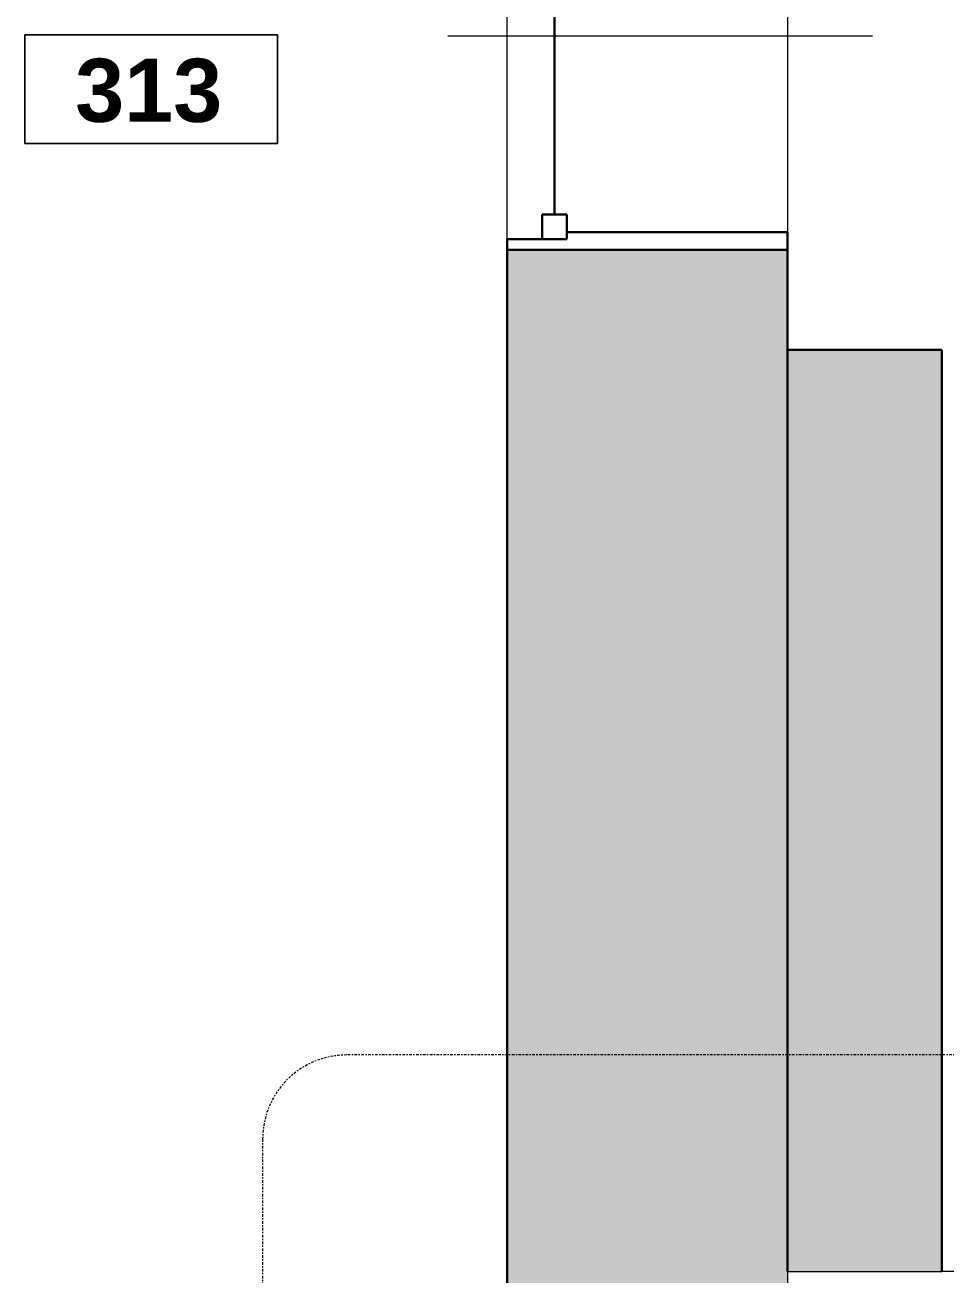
# Model space of a CAD drawing. Header units: inches. Extents: x -1176 to 1474, y -2632 to 978.
# Drawn here: x -1069.5 to -1003.8, y 142.9 to 232 of the extents above; entities that cross this region are included whole.
import ezdxf

# ---------------------------------------------------------------- set-up
doc = ezdxf.new("R2010")
doc.units = ezdxf.units.IN
doc.header["$MEASUREMENT"] = 0
doc.linetypes.add('Dash Dot 3_16_', pattern=[0.3125, 0.1875, -0.0625, 0, -0.0625])
for name, color, linetype, lineweight in [('A-ANNO-SYMB', 150, 'Continuous', 9), ('A-AREA-IDEN', 2, 'Continuous', 9), ('A-GLAZ', 151, 'Continuous', 18), ('A-WALL', 113, 'Continuous', 18), ('A-WALL-PATT', 111, 'Continuous', 18), ('I-WALL', 2, 'Continuous', 18)]:
    doc.layers.add(name, color=color, linetype=linetype, lineweight=lineweight)
doc.styles.add('Swis721 Lt BT_B', font='', dxfattribs={"height": 4.5})
doc.styles.get('Swis721 Lt BT_B').set_extended_font_data('Swis721 Lt BT', bold=True)

# ---------------------------------------------------------------- blocks, each defined once
blk = doc.blocks.new('Double Hung - side window 4_ X 4_6_-6972803-3rd Floor Construction')
at = {"layer": 'A-GLAZ', "color": 8, "lineweight": 30}
for p, q in [((-18.75, 10), (-18, 10)), ((-18, 5.75), (-18, 10)), ((18, 5.75), (18, 10)), ((18.75, 10), (18, 10)), ((-18, 7.5), (-18, 5.75)), ((-18, 7.5), (-16.25, 7.5)), ((-16.25, 7.5), (-16.25, 5.75)), ((16.25, 7.5), (16.25, 5.75)), ((18, 7.5), (16.25, 7.5)), ((18, 7.5), (18, 5.75)), ((-16.25, 6.625), (16.25, 6.625)), ((-18, 5.75), (-16.25, 5.75)), ((-18, 5.75), (-17.5, 5.75)), ((-17.5, -10), (-17.5, 5.75)), ((18, 5.75), (16.25, 5.75)), ((17.5, 5.75), (18, 5.75)), ((17.5, 5.75), (17.5, -10)), ((-17.5, -10), (-18.75, -10)), ((17.5, -10), (18.75, -10))]:
    blk.add_line(p, q, dxfattribs=at)
blk = doc.blocks.new('Room Tag - Room Name and Number-3379422-3rd Floor Construction')
at = {"layer": 'A-AREA-IDEN'}
for p, q in [((-0.1881, -0.1636), (-0.1881, -0.0018)), ((-0.1881, -0.0018), (0.1869, -0.0018)), ((0.1869, -0.0018), (-0.1881, -0.0018)), ((-0.1881, -0.0018), (-0.1881, -0.1636)), ((0.1869, -0.0018), (0.1869, -0.1636)), ((0.1869, -0.1636), (0.1869, -0.0018)), ((0.1869, -0.1636), (-0.1881, -0.1636)), ((-0.1881, -0.1636), (0.1869, -0.1636))]:
    blk.add_line(p, q, dxfattribs=at)

msp = doc.modelspace()

# ---------------------------------------------------------------- hatches: boundary and pattern name
at = {"layer": 'A-WALL-PATT', "lineweight": 9}
h = msp.add_hatch(color=7, dxfattribs=at)
h.paths.add_polyline_path([(-1022.955, 16.255), (-1015.062, 16.255), (-1015.062, 96.005), (-1035.062, 96.005), (-1035.062, 16.255)], flags=0)
h.paths.add_polyline_path([(-1015.062, 133.505), (-1015.062, 216.005), (-1035.062, 216.005), (-1035.062, 133.505)], flags=0)
h.paths.add_polyline_path([(-1015.062, 253.505), (-1015.062, 342.005), (-1035.062, 342.005), (-1035.062, 253.505), (-1022.955, 253.505)], flags=0)
h.paths.add_polyline_path([(-1015.062, 379.505), (-1015.062, 468.124), (-1035.062, 468.124), (-1035.062, 379.505)], flags=0)
h.paths.add_polyline_path([(-1015.062, 505.624), (-1015.062, 604.374), (-1035.062, 604.374), (-1035.062, 505.624)], flags=0)
h.paths.add_polyline_path([(-1035.062, 641.874), (-1015.062, 641.874), (-1015.062, 729.874), (-1035.062, 729.874), (-1035.062, 694.533)], flags=0)
h.paths.add_polyline_path([(-1035.062, 767.374), (-1015.062, 767.374), (-1015.062, 789.874), (-1035.062, 789.874), (-1035.062, 786.652)], flags=0)
msp.add_hatch(color=7, dxfattribs=at).paths.add_polyline_path([(-1004.264, 143.117), (-1004.062, 143.117), (-1004.062, 208.874), (-1015.062, 208.874), (-1015.062, 143.117)], flags=0)

# ---------------------------------------------------------------- linework, layer by layer
at = {"layer": 'A-ANNO-SYMB', "linetype": 'Dash Dot 3_16_'}
for p, q in [((-864.904, 158.565), (-1046.509, 158.565)), ((-1052.509, 152.565), (-1052.509, 12.568))]:
    msp.add_line(p, q, dxfattribs=at)
msp.add_arc((-1046.509, 152.565), 6, 90, 180, dxfattribs=at)
at = {"layer": 'A-AREA-IDEN'}
msp.add_line((-1009.022, 231.246), (-1039.296, 231.246), dxfattribs=at)
at = {"layer": 'A-WALL', "lineweight": 9}
for p, q in [((-1035.062, 216.005), (-1035.062, 253.505)), ((-1015.062, 253.505), (-1015.062, 216.005))]:
    msp.add_line(p, q, dxfattribs=at)
at = {"layer": 'A-WALL', "color": 8, "lineweight": 30}
for p, q in [((-1035.062, 216.005), (-1035.062, 133.505)), ((-1015.062, 216.005), (-1035.062, 216.005)), ((-1015.062, 216.005), (-1015.062, 143.117)), ((-1004.062, 208.874), (-1015.062, 208.874)), ((-1004.062, 143.117), (-1004.062, 208.874))]:
    msp.add_line(p, q, dxfattribs=at)
at = {"layer": 'A-WALL', "color": 55}
msp.add_line((-1015.062, 143.117), (-1004.062, 143.117), dxfattribs=at)
at = {"layer": 'A-WALL'}
msp.add_line((-1015.062, 143.117), (-1015.062, 137.492), dxfattribs=at)
at = {"layer": 'I-WALL'}
msp.add_line((-917.062, 143.117), (-1004.062, 143.117), dxfattribs=at)

# ---------------------------------------------------------------- block references
at = {"layer": 'A-AREA-IDEN', "xscale": 47.99999999999997, "yscale": 47.99999999999997, "zscale": 47.99999999999997}
msp.add_blockref('Room Tag - Room Name and Number-3379422-3rd Floor Construction', (-1060.429, 231.43), dxfattribs=at)
at = {"layer": 'A-GLAZ', "rotation": 89.99999999999991}
msp.add_blockref('Double Hung - side window 4_ X 4_6_-6972803-3rd Floor Construction', (-1025.062, 234.755), dxfattribs=at)

# ---------------------------------------------------------------- texts
at = {"layer": 'A-AREA-IDEN', "insert": (-1065.877, 229.629), "char_height": 4.5, "width": 12.726, "attachment_point": 1, "style": 'Swis721 Lt BT_B'}
msp.add_mtext('313', dxfattribs=at)

doc.saveas('drawing.dxf')
